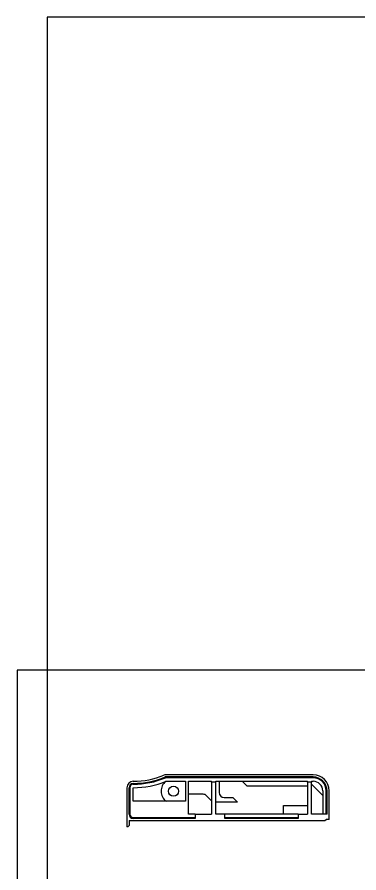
# Model space of a CAD drawing. Extents: x -1.3 to 21.2, y -2.5 to 16.2.
# Drawn here: x 0.38 to 4.63, y 5.6 to 16.25 of the extents above; entities that cross this region are included whole.
import ezdxf

# ---------------------------------------------------------------- set-up
doc = ezdxf.new("R2010")
doc.units = 0
doc.header["$MEASUREMENT"] = 0

msp = doc.modelspace()

# ---------------------------------------------------------------- linework, layer by layer
at = {"color": 0, "linetype": 'Continuous'}
for p, q in [((21.25, 16.25), (0.75, 16.25)), ((0.75, 16.25), (0.75, 0.75)), ((10.625, 8.125), (0.375, 8.125)), ((0.375, 8.125), (0.375, 0.375)), ((4.059, 6.8245), (2.2255, 6.8245)), ((1.821, 6.7075), (1.821, 6.7175)), ((4.059, 6.7975), (2.2183, 6.7975)), ((4.059, 6.7875), (2.2203, 6.7875)), ((2.2289, 6.7445), (2.4696, 6.7445)), ((2.4696, 6.7445), (2.4696, 6.4955)), ((2.5076, 6.3355), (2.5076, 6.7445)), ((2.5076, 6.7445), (2.796, 6.7445)), ((2.796, 6.7345), (2.796, 6.7445)), ((2.846, 6.7345), (2.796, 6.7345)), ((2.796, 6.7345), (2.796, 6.3355)), ((2.846, 6.7445), (3.988, 6.7445)), ((2.846, 6.7345), (2.846, 6.7445)), ((2.846, 6.3355), (2.846, 6.7345)), ((2.8903, 6.7445), (2.8903, 6.6044)), ((3.2387, 6.6832), (3.1774, 6.7445)), ((3.988, 6.7345), (3.988, 6.7445)), ((4.038, 6.7345), (3.988, 6.7345)), ((3.988, 6.7345), (3.988, 6.3355)), ((4.038, 6.7445), (4.059, 6.7445)), ((4.038, 6.7445), (4.038, 6.7345)), ((4.038, 6.3355), (4.038, 6.7345)), ((4.059, 6.7975), (4.059, 6.7875)), ((1.741, 6.6643), (1.741, 6.1755)), ((1.768, 6.6645), (1.778, 6.6645)), ((1.768, 6.3355), (1.768, 6.6645)), ((1.778, 6.6645), (1.778, 6.3355)), ((1.821, 6.4955), (1.821, 6.6645)), ((3.988, 6.6832), (3.2387, 6.6832)), ((4.179, 6.5661), (4.038, 6.7063)), ((4.179, 6.6245), (4.179, 6.3355)), ((4.222, 6.6245), (4.232, 6.6245)), ((4.222, 6.3355), (4.222, 6.6245)), ((4.232, 6.3355), (4.232, 6.6245)), ((4.259, 6.2705), (4.259, 6.6245)), ((2.4696, 6.4955), (1.821, 6.4955)), ((2.6894, 6.5826), (2.5076, 6.5826)), ((2.796, 6.5019), (2.7336, 6.5643)), ((2.9528, 6.5419), (3.0575, 6.5419)), ((3.0575, 6.5419), (3.1165, 6.4829)), ((3.1165, 6.4829), (2.846, 6.4829)), ((3.6892, 6.3355), (3.6892, 6.4429)), ((3.6892, 6.4429), (3.988, 6.4429)), ((1.768, 6.3355), (1.778, 6.3355)), ((1.821, 6.2925), (2.5926, 6.2925)), ((1.821, 6.2925), (1.821, 6.2825)), ((2.5926, 6.2825), (1.821, 6.2825)), ((2.5926, 6.3355), (2.5076, 6.3355)), ((2.5926, 6.3355), (2.5926, 6.2825)), ((2.5926, 6.3355), (2.796, 6.3355)), ((2.961, 6.3355), (2.846, 6.3355)), ((2.961, 6.2825), (2.961, 6.3355)), ((3.873, 6.3355), (2.961, 6.3355)), ((2.961, 6.2925), (3.873, 6.2925)), ((3.873, 6.2825), (2.961, 6.2825)), ((3.873, 6.3355), (3.988, 6.3355)), ((3.873, 6.3355), (3.873, 6.2825)), ((4.232, 6.3355), (4.038, 6.3355)), ((1.7512, 6.1755), (1.741, 6.1755)), ((1.771, 6.1953), (1.7512, 6.1755)), ((1.771, 6.2555), (4.204, 6.2555)), ((1.771, 6.2555), (1.771, 6.1953)), ((4.204, 6.2555), (4.219, 6.2705)), ((4.259, 6.2705), (4.219, 6.2705))]:
    msp.add_line(p, q, dxfattribs=at)
msp.add_circle((2.321, 6.6205), 0.0625, dxfattribs=at)
for centre, radius, start, end in [((1.821, 7.7443), 1, 270, 292.43476), ((2.2255, 6.7645), 0.06, 90, 112.43476), ((4.059, 6.6245), 0.2, 0, 90), ((1.821, 6.6643), 0.08, 90, 180), ((1.821, 6.6645), 0.053, 90, 180), ((1.821, 6.6645), 0.043, 90, 180), ((1.821, 7.7445), 1.027, 270, 292.75775), ((1.821, 7.7445), 1.037, 270, 292.6463), ((1.821, 7.7445), 1.08, 270, 292.19112), ((2.321, 6.6205), 0.155, 127.37114, 233.75068), ((4.059, 6.6245), 0.173, 0, 90), ((4.059, 6.6245), 0.163, 0, 90), ((4.059, 6.6245), 0.12, 0, 90), ((2.9528, 6.6044), 0.0625, 180, 270), ((2.6894, 6.5201), 0.0625, 45, 90), ((1.821, 6.3355), 0.053, 180, 270), ((1.821, 6.3355), 0.043, 180, 270)]:
    msp.add_arc(centre, radius, start, end, dxfattribs=at)

doc.saveas('drawing.dxf')
